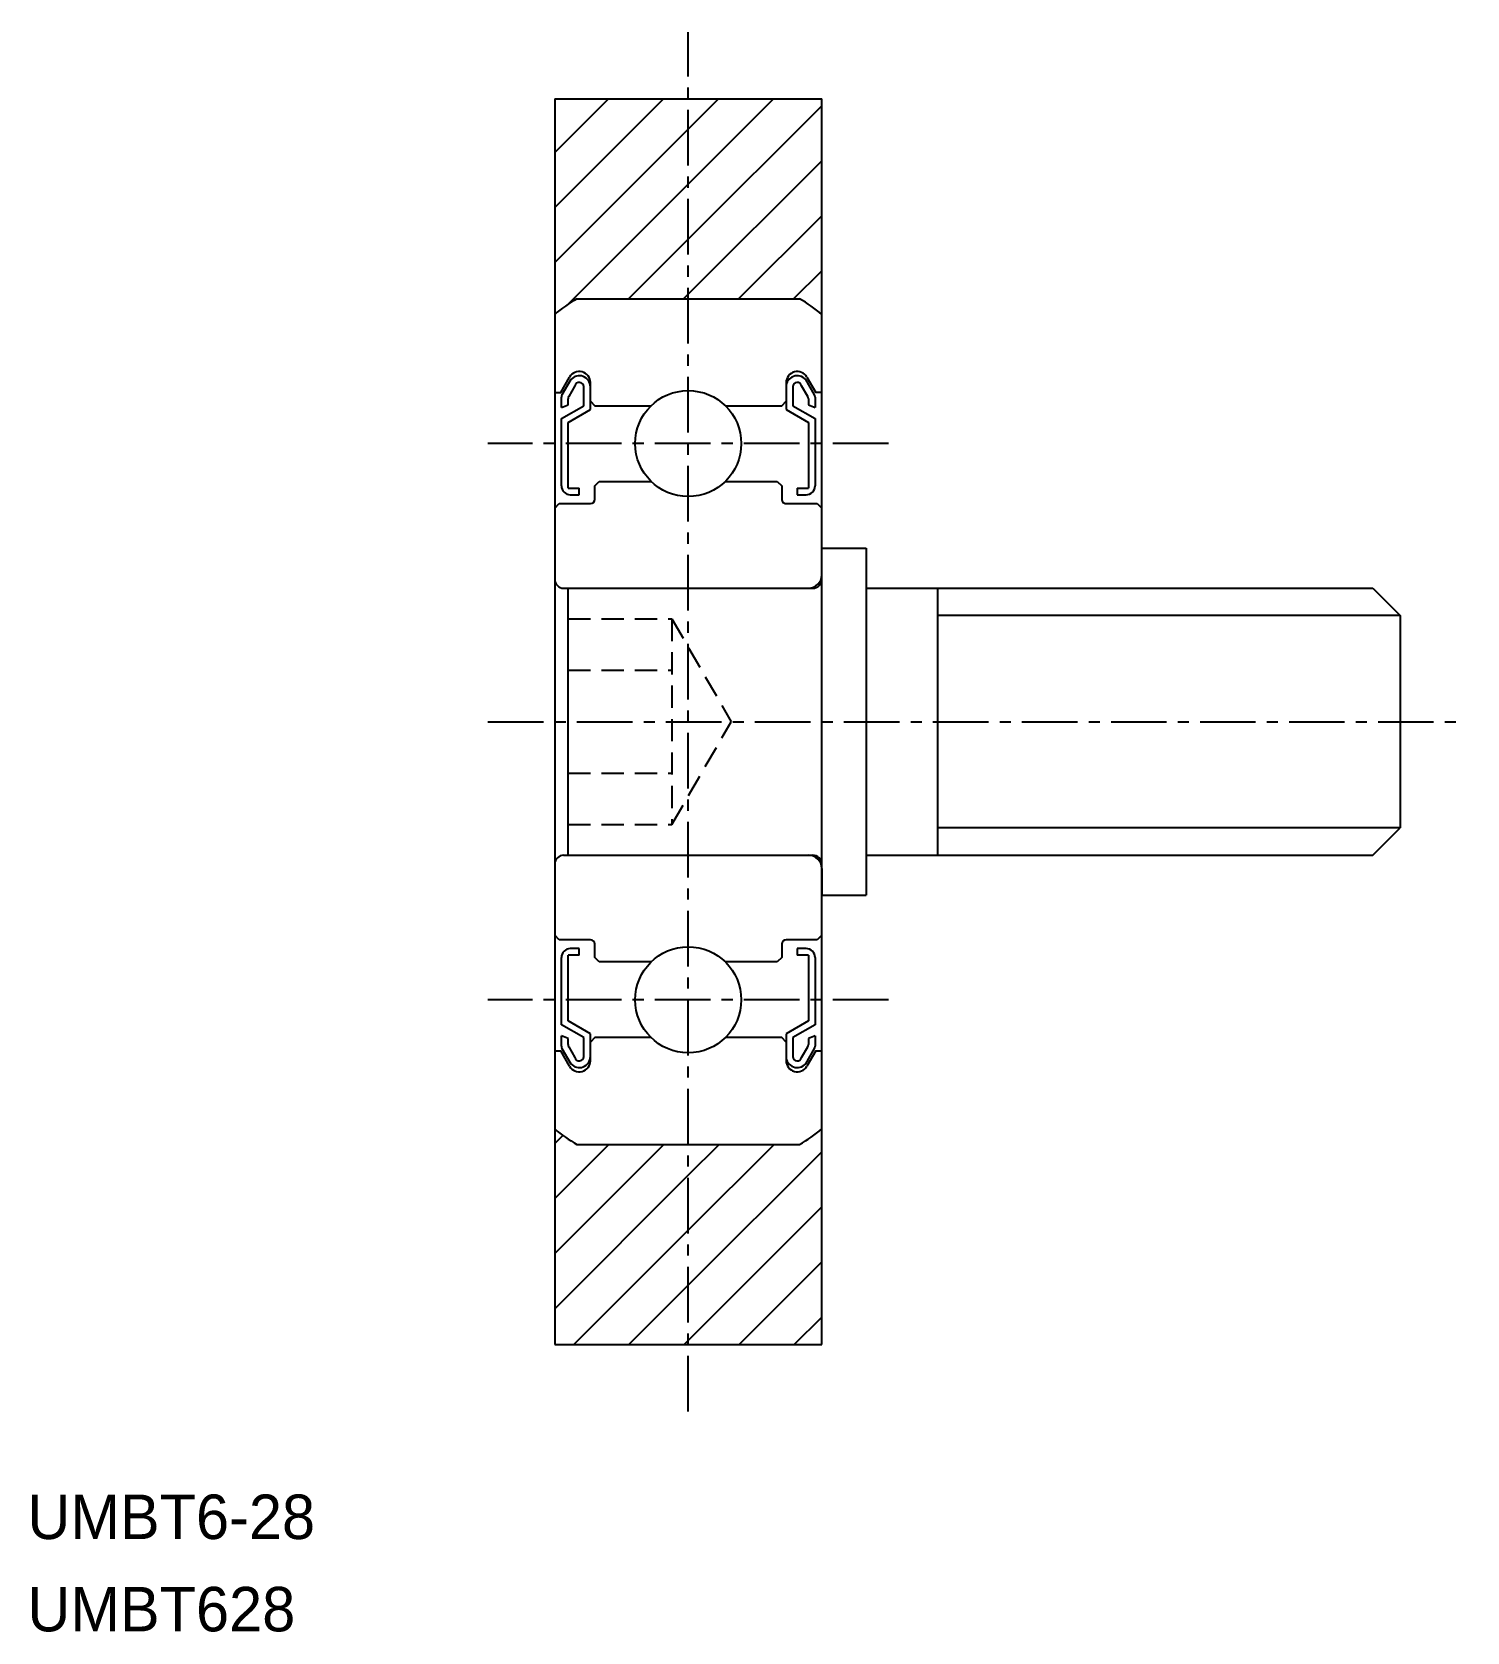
# Model space of a CAD drawing. Extents: x 31.8 to 64.1, y -15.6 to 20.3.
import ezdxf

# ---------------------------------------------------------------- set-up
doc = ezdxf.new("R2010")
doc.units = 0
doc.linetypes.add('CENTER', pattern=[2, 1.25, -0.25, 0.25, -0.25])
doc.linetypes.add('DASHED', pattern=[0.75, 0.5, -0.25])
doc.layers.get('0').update_dxf_attribs({"linetype": 'CONTINUOUS'})
doc.layers.add('CENTER', color=1, linetype='CENTER')

# ---------------------------------------------------------------- blocks, each defined once
blk = doc.blocks.new('*X2')
at = {"color": 0, "linetype": 'CONTINUOUS'}
for p, q in [((43.595, 16.371), (46.039, 18.815)), ((43.595, 17.609), (44.802, 18.815)), ((46.595, 16.896), (48.514, 18.815)), ((46.595, 18.134), (47.276, 18.815)), ((46.595, 15.659), (49.595, 18.659)), ((43.595, 15.134), (46.595, 18.134)), ((46.595, 14.421), (49.595, 17.421)), ((43.896, 14.198), (46.595, 16.896)), ((47.726, 14.315), (49.595, 16.184)), ((45.251, 14.315), (46.595, 15.659)), ((48.964, 14.315), (49.595, 14.947)), ((46.489, 14.315), (46.595, 14.421)), ((43.595, -4.665), (43.777, -4.483)), ((43.595, -7.14), (46.05, -4.685)), ((43.595, -5.903), (44.813, -4.685)), ((46.595, -6.615), (48.525, -4.685)), ((46.595, -5.378), (47.288, -4.685)), ((46.595, -7.852), (49.595, -4.852)), ((43.595, -8.378), (46.595, -5.378)), ((46.595, -9.09), (49.595, -6.09)), ((44.025, -9.185), (46.595, -6.615)), ((47.737, -9.185), (49.595, -7.327)), ((45.263, -9.185), (46.595, -7.852)), ((48.975, -9.185), (49.595, -8.565)), ((46.5, -9.185), (46.595, -9.09))]:
    blk.add_line(p, q, dxfattribs=at)

msp = doc.modelspace()

# ---------------------------------------------------------------- linework, layer by layer
for p, q in [((43.595, 18.815), (49.595, 18.815)), ((43.595, 18.815), (43.595, -9.185)), ((49.595, -9.185), (49.595, 18.815)), ((44.095, 14.315), (49.095, 14.315)), ((43.729, 12.215), (43.928, 12.56)), ((43.956, 12.504), (43.758, 12.162)), ((44.047, 12.363), (43.908, 12.122)), ((44.245, 11.915), (44.245, 12.34)), ((44.395, 12.015), (44.395, 12.435)), ((44.395, 11.829), (44.395, 12.34)), ((48.795, 12.435), (48.795, 12.015)), ((48.795, 12.34), (48.795, 11.829)), ((48.945, 12.34), (48.945, 11.915)), ((49.281, 12.122), (49.142, 12.363)), ((49.431, 12.162), (49.234, 12.504)), ((49.261, 12.56), (49.46, 12.215)), ((43.595, 12.215), (43.729, 12.215)), ((43.745, 11.879), (43.745, 12.112)), ((43.745, 11.879), (43.895, 11.934)), ((43.745, 11.627), (44.245, 11.915)), ((43.895, 11.934), (43.895, 12.072)), ((44.395, 12.015), (44.495, 11.915)), ((44.495, 11.915), (45.761, 11.915)), ((47.429, 11.915), (48.695, 11.915)), ((48.695, 11.915), (48.795, 12.015)), ((48.945, 11.915), (49.445, 11.627)), ((49.295, 12.072), (49.295, 11.934)), ((49.295, 11.934), (49.445, 11.879)), ((49.445, 12.112), (49.445, 11.879)), ((49.595, 12.215), (49.46, 12.215)), ((43.745, 10.115), (43.745, 11.627)), ((43.895, 11.54), (44.395, 11.829)), ((43.895, 10.065), (43.895, 11.54)), ((48.795, 11.829), (49.295, 11.54)), ((49.295, 11.54), (49.295, 10.065)), ((49.445, 11.627), (49.445, 10.115)), ((44.495, 10.115), (44.595, 10.215)), ((44.495, 9.815), (44.495, 10.115)), ((44.595, 10.215), (45.761, 10.215)), ((47.429, 10.215), (48.595, 10.215)), ((48.595, 10.215), (48.695, 10.115)), ((48.695, 10.115), (48.695, 9.815)), ((43.595, 9.615), (43.695, 9.715)), ((43.695, 9.715), (44.395, 9.715)), ((43.895, 10.065), (44.145, 10.065)), ((43.945, 9.915), (44.145, 9.915)), ((44.145, 9.915), (44.145, 10.065)), ((48.795, 9.715), (49.495, 9.715)), ((49.045, 10.065), (49.045, 9.915)), ((49.045, 10.065), (49.295, 10.065)), ((49.045, 9.915), (49.245, 9.915)), ((49.495, 9.715), (49.595, 9.615)), ((49.595, 8.115), (49.595, 8.715)), ((49.595, 8.715), (50.595, 8.715)), ((50.595, 8.715), (50.595, 0.915)), ((43.795, 7.815), (49.395, 7.815)), ((43.895, 7.815), (49.295, 7.815)), ((43.895, 1.815), (43.895, 7.815)), ((50.595, 7.815), (61.981, 7.815)), ((52.195, 7.815), (52.195, 1.815)), ((61.981, 7.815), (62.595, 7.202)), ((62.595, 7.202), (62.595, 2.429)), ((61.981, 1.815), (62.595, 2.429)), ((43.795, 1.815), (49.395, 1.815)), ((43.895, 1.815), (49.295, 1.815)), ((50.595, 1.815), (61.981, 1.815)), ((49.595, 1.515), (49.595, 0.915)), ((49.595, 0.915), (50.595, 0.915)), ((43.695, -0.085), (43.595, 0.015)), ((49.595, 0.015), (49.495, -0.085)), ((44.395, -0.085), (43.695, -0.085)), ((44.145, -0.285), (43.945, -0.285)), ((44.145, -0.435), (44.145, -0.285)), ((44.495, -0.485), (44.495, -0.185)), ((48.695, -0.185), (48.695, -0.485)), ((49.495, -0.085), (48.795, -0.085)), ((49.045, -0.285), (49.045, -0.435)), ((49.245, -0.285), (49.045, -0.285)), ((43.745, -1.996), (43.745, -0.485)), ((44.145, -0.435), (43.895, -0.435)), ((43.895, -1.909), (43.895, -0.435)), ((44.595, -0.585), (44.495, -0.485)), ((45.761, -0.585), (44.595, -0.585)), ((48.595, -0.585), (47.429, -0.585)), ((48.695, -0.485), (48.595, -0.585)), ((49.295, -0.435), (49.045, -0.435)), ((49.295, -0.435), (49.295, -1.909)), ((49.445, -0.485), (49.445, -1.996)), ((44.245, -2.285), (43.745, -1.996)), ((44.395, -2.198), (43.895, -1.909)), ((49.295, -1.909), (48.795, -2.198)), ((49.445, -1.996), (48.945, -2.285)), ((43.895, -2.303), (43.745, -2.248)), ((43.745, -2.481), (43.745, -2.248)), ((43.895, -2.441), (43.895, -2.303)), ((43.908, -2.491), (44.047, -2.732)), ((44.245, -2.71), (44.245, -2.285)), ((44.395, -2.71), (44.395, -2.198)), ((44.495, -2.285), (44.395, -2.385)), ((44.395, -2.804), (44.395, -2.385)), ((45.761, -2.285), (44.495, -2.285)), ((48.695, -2.285), (47.429, -2.285)), ((48.795, -2.385), (48.695, -2.285)), ((48.795, -2.198), (48.795, -2.71)), ((48.795, -2.385), (48.795, -2.804)), ((48.945, -2.285), (48.945, -2.71)), ((49.142, -2.732), (49.281, -2.491)), ((49.445, -2.248), (49.295, -2.303)), ((49.295, -2.303), (49.295, -2.441)), ((49.445, -2.248), (49.445, -2.481)), ((43.595, -2.585), (43.729, -2.585)), ((43.928, -2.929), (43.729, -2.585)), ((43.758, -2.531), (43.956, -2.873)), ((49.234, -2.873), (49.431, -2.531)), ((49.46, -2.585), (49.261, -2.929)), ((49.46, -2.585), (49.595, -2.585)), ((44.095, -4.685), (49.095, -4.685)), ((43.595, -9.185), (49.595, -9.185)), ((45.345, -9.185), (45.345, -9.185)), ((46.595, -9.185), (46.595, -9.185))]:
    msp.add_line(p, q)
at = {"color": 3}
for p, q in [((62.595, 7.202), (52.195, 7.202)), ((62.595, 2.429), (52.195, 2.429))]:
    msp.add_line(p, q, dxfattribs=at)
at = {"color": 3, "linetype": 'DASHED'}
for p, q in [((43.895, 7.125), (46.228, 7.125)), ((46.228, 7.125), (46.228, 2.506)), ((46.228, 7.125), (47.561, 4.815)), ((43.895, 5.97), (46.228, 5.97)), ((46.228, 2.506), (47.561, 4.815)), ((43.895, 3.661), (46.228, 3.661)), ((43.895, 2.506), (46.228, 2.506))]:
    msp.add_line(p, q, dxfattribs=at)
for centre in [(46.595, 11.065), (46.595, -1.435)]:
    msp.add_circle(centre, 1.191)
for centre, radius, start, end in [((45.268, 12.108), 2.5, 117.9806, 132.0035), ((47.922, 12.108), 2.5, 47.9965, 62.0193), ((44.145, 12.435), 0.25, 359.9995, 150), ((44.145, 12.34), 0.25, 0, 139.1942), ((49.045, 12.435), 0.25, 29.9999, 180.0002), ((49.045, 12.34), 0.25, 40.8058, 179.9999), ((44.145, 12.34), 0.1, 0, 167.1245), ((49.045, 12.34), 0.1, 12.8754, 179.9999), ((43.845, 12.112), 0.1, 149.9998, 179.9999), ((43.995, 12.072), 0.1, 149.9998, 179.9999), ((49.195, 12.072), 0.1, 0, 30.0002), ((49.345, 12.112), 0.1, 0, 30.0002), ((43.945, 10.115), 0.2, 179.9999, 270.0002), ((49.245, 10.115), 0.2, 269.9998, 0), ((44.395, 9.815), 0.1, 270.0005, 0), ((48.795, 9.815), 0.1, 179.9994, 269.9998), ((43.795, 8.015), 0.2, 180, 270), ((49.295, 8.115), 0.3, 270, 0), ((49.395, 8.015), 0.2, 270, 0), ((43.795, 1.615), 0.2, 90, 180), ((49.295, 1.515), 0.3, 0, 90), ((49.395, 1.615), 0.2, 0, 90), ((43.945, -0.485), 0.2, 89.9997, 179.9997), ((44.395, -0.185), 0.1, 0, 89.9994), ((48.795, -0.185), 0.1, 90, 179.9999), ((49.245, -0.485), 0.2, 0, 90), ((43.845, -2.481), 0.1, 179.9994, 209.9997), ((43.995, -2.441), 0.1, 179.9994, 209.9997), ((49.195, -2.441), 0.1, 330.0002, 0.0005), ((49.345, -2.481), 0.1, 330.0002, 0), ((44.145, -2.804), 0.25, 209.9998, 0.0004), ((44.145, -2.71), 0.25, 220.8056, 0), ((44.145, -2.71), 0.1, 192.8751, 0), ((49.045, -2.71), 0.25, 179.9999, 319.1943), ((49.045, -2.804), 0.25, 179.9995, 330), ((49.045, -2.71), 0.1, 179.9999, 347.1248), ((45.268, -2.477), 2.5, 227.9965, 242.0193), ((47.922, -2.477), 2.5, 297.9807, 312.0035)]:
    msp.add_arc(centre, radius, start, end)
at = {"layer": 'CENTER', "color": 1, "linetype": 'CENTER'}
for p, q in [((46.595, -10.685), (46.595, 20.315)), ((51.095, 11.065), (42.095, 11.065)), ((51.095, -1.435), (42.095, -1.435))]:
    msp.add_line(p, q, dxfattribs=at)
at = {"layer": 'CENTER'}
msp.add_line((42.095, 4.815), (64.095, 4.815), dxfattribs=at)

# ---------------------------------------------------------------- block references
at = {"color": 7, "linetype": 'CONTINUOUS'}
msp.add_blockref('*X2', (0, 0), dxfattribs=at)

# ---------------------------------------------------------------- texts
for s, p in [('UMBT6-28', (31.745, -13.555)), ('UMBT628', (31.745, -15.63))]:
    msp.add_text(s, height=1, dxfattribs=at).set_placement(p)

doc.saveas('drawing.dxf')
